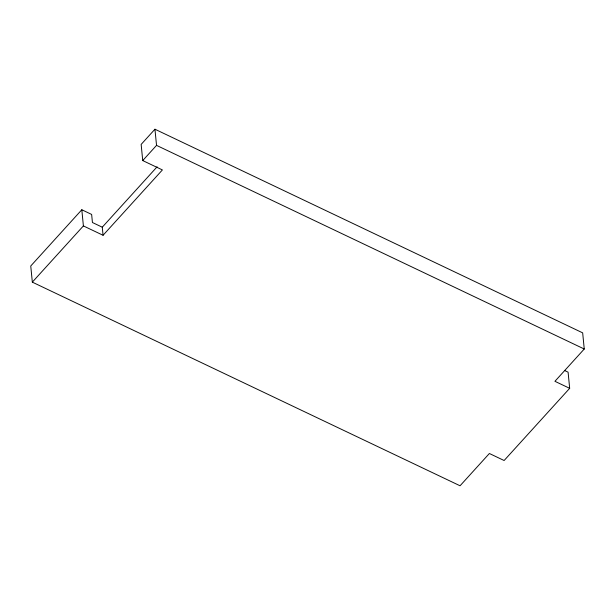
<?xml version="1.0" encoding="UTF-8"?>
<svg xmlns="http://www.w3.org/2000/svg" width="615" height="615" viewBox="0 0 615 615"><rect width="100%" height="100%" fill="white"/><g stroke="black" fill="none" stroke-linecap="round" stroke-linejoin="round"><path stroke-width="0.92" d="M81.81 209.753L83.394 225.913L103.059 235.276L102.267 227.196L92.434 222.515L91.643 214.435L81.81 209.753L30.75 265.988L32.334 282.147L460.051 485.781L489.379 453.493L504.123 460.512L569.674 388.326L568.091 372.167L564.616 370.514M569.674 388.326L554.922 381.308L584.25 349.013L582.666 332.853L154.949 129.219L141.15 144.41L142.734 160.569L162.398 169.932L103.059 235.276M32.334 282.147L83.394 225.913M142.734 160.569L156.533 145.371L154.949 129.219M102.267 227.196L157.094 166.826M156.533 145.371L584.25 349.013"/></g></svg>
